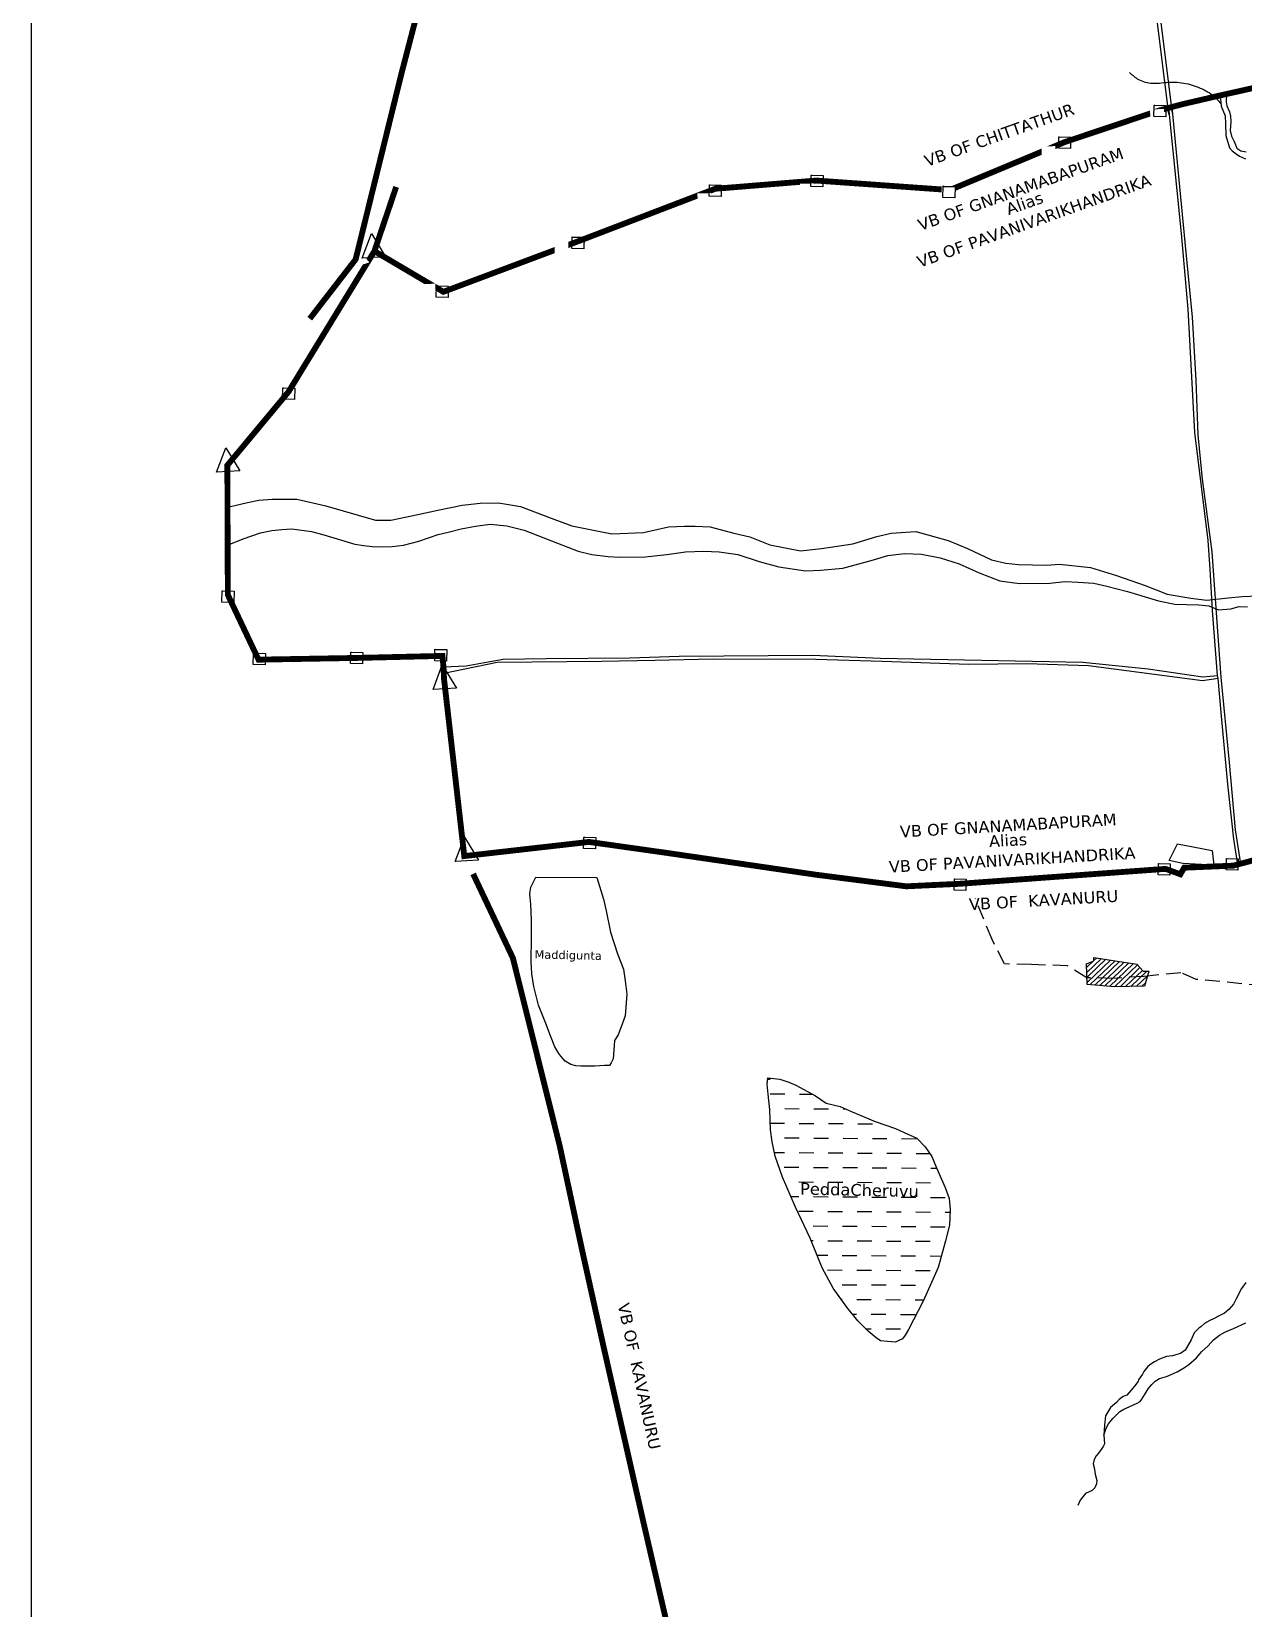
# Model space of a CAD drawing. Header units: inches. Extents: x 360616 to 379062, y 1506291 to 1520405.
# Drawn here: x 360960 to 363029, y 1509647 to 1512339 of the extents above; entities that cross this region are included whole.
import ezdxf

# ---------------------------------------------------------------- set-up
doc = ezdxf.new("R2010")
doc.units = ezdxf.units.IN
doc.header["$MEASUREMENT"] = 0
doc.set_wipeout_variables(frame=1)
for name, pattern in [('ACAD_ISO03W100', [30, 12, -18]), ('BORDER', [1.75, 0.5, -0.25, 0.5, -0.25, 0, -0.25]), ('DASHED', [0.75, 0.5, -0.25]), ('HIDDEN', [0.375, 0.25, -0.125])]:
    doc.linetypes.add(name, pattern=pattern)
for name, color, linetype in [('CART TRACK', 30, 'HIDDEN'), ('HOUSE', 30, 'Continuous'), ('Steems', 4, 'Continuous'), ('stons', 1, 'Continuous'), ('STREAM', 4, 'Continuous'), ('WATER_BODY', 4, 'Continuous'), ('ZSTU', 7, 'Continuous'), ('ZTEXT', 7, 'Continuous')]:
    doc.layers.add(name, color=color, linetype=linetype)
doc.layers.add('ROAD', color=1, linetype='Continuous', lineweight=25)
doc.layers.add('VILL_BOUNDARY', color=6, linetype='BORDER', lineweight=30)
doc.styles.get("Standard").update_dxf_attribs({"font": 'verdana.TTF'})

msp = doc.modelspace()

# ---------------------------------------------------------------- hatches: boundary and pattern name
at = {"layer": 'HOUSE'}
h = msp.add_hatch(dxfattribs=at)
h.set_pattern_fill('ANSI31', color=1, scale=50.468375, angle=-1.2888, style=0)
h.set_pattern_definition([(43.711197, (277814.125, 1505278.5146), (-4.3593553, 4.5600203), [])])
h.paths.add_polyline_path([(364631.3, 1510806.2), (364649, 1510807.5), (364658.9, 1510787.9), (364664.1, 1510787.8), (364663.6, 1510765.2), (364617, 1510766.3), (364617.5, 1510785.6), (364627, 1510785.4), (364625.5, 1510795.7)])
h.paths.add_polyline_path([(364583, 1510815.9), (364609.2, 1510818.2), (364611.3, 1510770.2), (364577.3, 1510770.9)])
h.paths.add_polyline_path([(364515.8, 1510708.5), (364529.4, 1510708.2), (364529.9, 1510728.2), (364556.6, 1510727.6), (364556.8, 1510738.5), (364574.8, 1510738.1), (364574.2, 1510713.1), (364565.8, 1510699.7), (364516.1, 1510697.7)])
h.paths.add_polyline_path([(364576.5, 1510759.4), (364651.6, 1510757.7), (364656.7, 1510743.8), (364671.8, 1510743.5), (364666.8, 1510694.7), (364637, 1510697.4), (364632.9, 1510684.1), (364579.9, 1510692.1), (364596, 1510733.6), (364576, 1510739.3)])
h.paths.add_polyline_path([(364548.4, 1510655.5), (364586.5, 1510634.8), (364579.8, 1510616.1), (364540, 1510627.4)])
h.paths.add_polyline_path([(364698.9, 1510686.3), (364715.6, 1510684.6), (364717.5, 1510645.5), (364737.7, 1510642.2), (364733.6, 1510619.8), (364721.3, 1510614.6), (364714.5, 1510591.3), (364716, 1510581.6), (364712.2, 1510571), (364697.9, 1510574.3), (364692.9, 1510586.7), (364653, 1510597.6), (364661.4, 1510620.6), (364667, 1510631.3), (364667.9, 1510673.5), (364688.1, 1510676.4)])
h.paths.add_polyline_path([(364690, 1510726), (364720.2, 1510721.4), (364713.5, 1510708.3), (364710.9, 1510692.5), (364676.5, 1510693.3), (364677.8, 1510709.4)])
h.paths.add_polyline_path([(364202.6, 1508915.1), (364319.2, 1508920.6), (364315.5, 1508904.8), (364302.6, 1508905.1), (364306.7, 1508879.1), (364209.6, 1508860.2)])
h.paths.add_polyline_path([(362760.7, 1510747.5), (362773.4, 1510752.6), (362773.6, 1510758.4), (362847, 1510746.7), (362857.7, 1510734.8), (362867.3, 1510734.6), (362860.1, 1510709.3), (362809.1, 1510708.1), (362762, 1510712)])
h.paths.add_polyline_path([(364403.6, 1510047), (364433.6, 1510036.1), (364427.9, 1509997.1), (364418.2, 1509977.2), (364414.7, 1509948.9), (364404.5, 1509944.7), (364399, 1509931.3), (364377.8, 1509924.7), (364374.2, 1509927.6)])
at = {"layer": 'WATER_BODY'}
h = msp.add_hatch(dxfattribs=at)
h.set_pattern_fill('DASH', color=256, scale=200, angle=359.63535, style=0)
h.paths.add_polyline_path([(362216.9, 1510552.7), (362237.4, 1510550.5), (362253, 1510545.2), (362264.9, 1510540.1), (362298.5, 1510521.8), (362316.6, 1510509.2), (362340.1, 1510503.6), (362361.1, 1510494.5), (362400.4, 1510478), (362434.7, 1510466), (362449.9, 1510459.2), (362471, 1510449.8), (362485.7, 1510435), (362497, 1510418.3), (362505, 1510399.3), (362519.6, 1510365.3), (362526.5, 1510346.5), (362528.4, 1510328.1), (362527.3, 1510301.3), (362519.9, 1510272.1), (362507.6, 1510229), (362482, 1510171.4), (362457.3, 1510123.2), (362451.3, 1510113.6), (362446.9, 1510107), (362440.5, 1510104), (362434.9, 1510101.2), (362421, 1510102.6), (362409, 1510103.8), (362401.9, 1510108.6), (362387.9, 1510120), (362370.3, 1510138.1), (362351.6, 1510161.3), (362328.3, 1510193.4), (362309.9, 1510228.2), (362289.3, 1510278.8), (362264.2, 1510332), (362242.1, 1510383.3), (362229.3, 1510419.2), (362224.2, 1510443.4), (362221.5, 1510464), (362220, 1510498.1), (362217.3, 1510524.8), (362216, 1510541.7)])

# ---------------------------------------------------------------- linework, layer by layer
at = {"layer": 'CART TRACK', "color": 30, "linetype": 'DASHED', "ltscale": 50}
msp.add_lwpolyline([(363063.3, 1510709.9), (362948.2, 1510720.8), (362921.8, 1510732.2), (362858.9, 1510725.8), (362805.2, 1510722.6), (362761.7, 1510723.7), (362728.3, 1510744.1), (362666.8, 1510746), (362620.8, 1510747.2), (362599.6, 1510788.8), (362570.9, 1510858.9)], dxfattribs=at)
at = {"layer": 'HOUSE', "color": 1}
for points in [[(362916.4, 1510952.3), (362975.6, 1510940.9), (362978.2, 1510915.6), (362925.5, 1510918.4), (362902, 1510923.8), (362916.4, 1510952.3)], [(362760.7, 1510747.5), (362773.4, 1510752.6), (362773.6, 1510758.4), (362847, 1510746.7), (362857.7, 1510734.8), (362867.3, 1510734.6), (362860.1, 1510709.3), (362809.1, 1510708.1), (362762, 1510712), (362760.7, 1510747.5)]]:
    msp.add_lwpolyline(points, dxfattribs=at)
at = {"layer": 'ROAD', "color": 1}
for p, q in [((362880.1, 1512367.4), (362900.9, 1512198.1)), ((362886.1, 1512368.1), (362907, 1512198.9))]:
    msp.add_line(p, q, dxfattribs=at)
for points in [[(363019.4, 1510917.1), (363012.6, 1510960.1), (363002.5, 1511054), (362991.4, 1511170.3), (362985.6, 1511234.3), (362984.7, 1511239.9), (362975.9, 1511350.4), (362971.8, 1511421), (362968.9, 1511470.3), (362946, 1511654.7), (362934.5, 1511865.1), (362923.2, 1511994.4), (362901.6, 1512208.9)], [(362906.4, 1512210.2), (362928.8, 1511979.6), (362941.1, 1511851.7), (362947.4, 1511744), (362951.1, 1511650.7), (362958.7, 1511574.8), (362974.8, 1511450.8), (362982.9, 1511338.6), (362990.3, 1511236.8), (363004.4, 1511091.2), (363015, 1510975.9), (363023.8, 1510918.2)], [(361663.1, 1511254.3), (361701.8, 1511256.4), (361732.9, 1511262), (361764.8, 1511267.3), (361838.6, 1511268.5), (361981.4, 1511269.9), (362065.3, 1511272.5), (362293.6, 1511274.2), (362408.9, 1511269.3), (362754.7, 1511262.5), (362866.3, 1511250.9), (362959.8, 1511237.5), (362984.7, 1511239.9)], [(362985.6, 1511234.3), (362958.9, 1511230.8), (362764.4, 1511256.3), (362659.1, 1511259.7), (362559.8, 1511258.2), (362412.2, 1511263.8), (362299.1, 1511266.7), (362123.5, 1511267.3), (362024.2, 1511265.4), (361933, 1511263.5), (361754.6, 1511262.1), (361663.6, 1511243.3)]]:
    msp.add_lwpolyline(points, dxfattribs=at)
at = {"layer": 'Steems'}
for points in [[(362989.1, 1512230), (362991.1, 1512211.9), (362997.8, 1512195.1), (362998.1, 1512181.8), (362998.6, 1512161.7), (363004.9, 1512140.6), (363009.4, 1512135.2), (363016.2, 1512130.3), (363021.9, 1512126.1), (363032.4, 1512122)], [(363000.2, 1512232.5), (362999.6, 1512219.3), (363000.6, 1512212.5), (363005.3, 1512202.2), (363007, 1512194.4), (363007.2, 1512185.7), (363006.4, 1512170.4), (363008.4, 1512160.7), (363012.9, 1512151.2), (363017.8, 1512140), (363024.3, 1512135.5), (363033.6, 1512133.9)], [(361296.9, 1511527.9), (361328.4, 1511534.9), (361347.9, 1511538.9), (361370.5, 1511540.6), (361412.8, 1511540.8), (361462.3, 1511529.5), (361546.9, 1511504.9), (361573.2, 1511505), (361619.4, 1511514.8), (361653.5, 1511521.9), (361694.8, 1511530.3), (361725.7, 1511534.1), (361757.1, 1511534.4), (361794.4, 1511528), (361847.2, 1511508.2), (361882.5, 1511494.9), (361950.4, 1511481.4), (362004.5, 1511483.6), (362047.3, 1511493.4), (362074.5, 1511494.4), (362093, 1511494.6), (362118.6, 1511493.4), (362158.9, 1511482.9), (362186.1, 1511476.2), (362220.4, 1511462.6), (362272.6, 1511452.5), (362308.7, 1511456.2), (362362.2, 1511464.3), (362403.1, 1511477), (362427.2, 1511482.7), (362469.4, 1511485.7), (362525, 1511470.4), (362558, 1511456.6), (362598.7, 1511437.2), (362623, 1511431.6), (362645, 1511429.1), (362692.7, 1511428.2), (362715, 1511429.6), (362767.5, 1511423.9), (362812.4, 1511410.6), (362861.1, 1511393.4), (362898.8, 1511378.7), (362939.1, 1511371.4), (362966.3, 1511368), (363002.6, 1511372), (363027.2, 1511374.6), (363066, 1511376.1)], [(361294.6, 1511462.4), (361321.3, 1511472.9), (361350.8, 1511483.4), (361370, 1511487.3), (361387.1, 1511489.1), (361404.1, 1511489.8), (361438, 1511485.5), (361458.9, 1511479.8), (361511.6, 1511463.7), (361526.9, 1511461.6), (361541.1, 1511459.8), (361557.6, 1511459.4), (361575.7, 1511459.8), (361594.9, 1511462.3), (361621, 1511469), (361654.1, 1511480.3), (361671.1, 1511484.6), (361693.3, 1511490), (361718, 1511494.8), (361743, 1511497.8), (361771, 1511495.2), (361800.9, 1511487.5), (361857.6, 1511465.6), (361893.2, 1511451.8), (361916.5, 1511446.2), (361944.3, 1511443), (361963.2, 1511441.5), (362007.5, 1511442.5), (362044.6, 1511446.4), (362076.5, 1511450.7), (362107.6, 1511452.1), (362133.6, 1511450.9), (362165.4, 1511446.3), (362201.8, 1511434.4), (362235.5, 1511425.3), (362281.3, 1511418.2), (362306.8, 1511419.6), (362344.8, 1511422.7), (362393.4, 1511435.8), (362422, 1511444.7), (362450, 1511448.1), (362479.2, 1511446.8), (362511, 1511440.7), (362543.8, 1511430.3), (362577.7, 1511415), (362612.9, 1511401.2), (362646.3, 1511396.7), (362698.6, 1511397.4), (362724.8, 1511400.2), (362746.8, 1511399.2), (362773.2, 1511397.2), (362795.7, 1511392.3), (362830.7, 1511383.3), (362884.1, 1511367), (362911.7, 1511361.6), (362953, 1511360.5), (362969.8, 1511358.5), (362986.5, 1511351.9), (363007.6, 1511353.4), (363021.7, 1511357.2), (363035.7, 1511356.6)], [(361820.8, 1510895.3), (361924.7, 1510894.8), (361936.2, 1510857.9), (361940.6, 1510838), (361948.4, 1510801.6), (361960.3, 1510764.7), (361970.5, 1510738.3), (361973.1, 1510718.5), (361976, 1510695.6), (361973.2, 1510658.7), (361967.6, 1510642.8), (361965.4, 1510636.8), (361961.6, 1510626.3), (361955.1, 1510616.3), (361954, 1510599.9), (361952.9, 1510585.2), (361949.1, 1510578.4), (361946.5, 1510573.7), (361938.2, 1510573.5), (361929.7, 1510573.2), (361921.7, 1510572.9), (361910.1, 1510572.5), (361897.7, 1510572.8), (361889, 1510573.3), (361880.3, 1510575.5), (361871.1, 1510580.9), (361867.4, 1510585.3), (361863.6, 1510589.8), (361860.1, 1510594.5), (361853.1, 1510605.7), (361845.8, 1510624.7), (361837.9, 1510645.4), (361825.6, 1510676.9), (361817.4, 1510708.9), (361813.7, 1510730.2), (361812.7, 1510751.3), (361813.3, 1510792.5), (361813.1, 1510822.1), (361812, 1510848.6), (361810.7, 1510866.8), (361812.1, 1510878.3), (361816.5, 1510887.5), (361820.8, 1510895.3)], [(362216.9, 1510552.7), (362237.4, 1510550.5), (362253, 1510545.2), (362264.9, 1510540.1), (362298.5, 1510521.8), (362316.6, 1510509.2), (362340.1, 1510503.6), (362361.1, 1510494.5), (362400.4, 1510478), (362434.7, 1510466), (362449.9, 1510459.2), (362471, 1510449.8), (362485.7, 1510435), (362497, 1510418.3), (362505, 1510399.3), (362519.6, 1510365.3), (362526.5, 1510346.5), (362528.4, 1510328.1), (362527.3, 1510301.3), (362519.9, 1510272.1), (362507.6, 1510229), (362482, 1510171.4), (362457.3, 1510123.2), (362451.3, 1510113.6), (362446.9, 1510107), (362440.5, 1510104), (362434.9, 1510101.2), (362421, 1510102.6), (362409, 1510103.8), (362401.9, 1510108.6), (362387.9, 1510120), (362370.3, 1510138.1), (362351.6, 1510161.3), (362328.3, 1510193.4), (362309.9, 1510228.2), (362289.3, 1510278.8), (362264.2, 1510332), (362242.1, 1510383.3), (362229.3, 1510419.2), (362224.2, 1510443.4), (362221.5, 1510464), (362220, 1510498.1), (362217.3, 1510524.8), (362216, 1510541.7), (362216.9, 1510552.7)], [(363033.2, 1510203.4), (363025.6, 1510193.2), (363016.2, 1510175.5), (363011.7, 1510166.5), (363008.1, 1510161.7), (363004, 1510156.9), (362996.7, 1510151), (362987.3, 1510146.3), (362977.9, 1510141.4), (362971.5, 1510138.3), (362962.6, 1510133.4), (362955.9, 1510127.7), (362952.6, 1510125.1), (362945, 1510117.3), (362939.6, 1510105.6), (362929.5, 1510087.9), (362921.2, 1510082.2), (362913.4, 1510079.6), (362908, 1510078.2), (362897.5, 1510076.9), (362885.8, 1510072.2), (362877.1, 1510067.8), (362870.6, 1510063.7), (362865.4, 1510059.8), (362858.9, 1510051.4), (362856.3, 1510046.6), (362853.6, 1510042.9), (362849.9, 1510037), (362849.3, 1510035.1), (362845.1, 1510029.4), (362837.3, 1510019.5), (362829.7, 1510011), (362823.3, 1510008.5), (362816.8, 1510003.5), (362812.1, 1509998.3), (362801.7, 1509989.8), (362793.4, 1509975.5), (362791.7, 1509959.5), (362790.6, 1509942.7), (362791.6, 1509928), (362789.4, 1509923.1), (362787, 1509919.6), (362781.4, 1509912), (362777.3, 1509907.3), (362774, 1509900.8), (362772.5, 1509893.7), (362774, 1509887.3), (362775.3, 1509879.9), (362775.9, 1509876.3), (362778.5, 1509865.2), (362778.2, 1509859.5), (362775.2, 1509852.6), (362770.6, 1509847.9), (362759.2, 1509843.3), (362749.9, 1509831.4), (362746, 1509822.7)], [(362790.6, 1509942.7), (362794.4, 1509954.6), (362798.3, 1509961.9), (362805.8, 1509971.1), (362811.3, 1509976.1), (362817.9, 1509982.8), (362824.8, 1509987.2), (362828.8, 1509989), (362847.3, 1509997.2), (362852.5, 1510000.1), (362855.6, 1510003.9), (362861.2, 1510013.4), (362866.5, 1510021.8), (362872.4, 1510029.4), (362877.9, 1510034.9), (362885.3, 1510039.4), (362897.6, 1510042.8), (362905.4, 1510046), (362915.5, 1510050.5), (362922.7, 1510054.6), (362928.1, 1510057.9), (362935.7, 1510063.1), (362948.8, 1510074.8), (362958.1, 1510085.7), (362968.5, 1510094.9), (362977.8, 1510105.4), (362988.2, 1510113.1), (362997.3, 1510118.4), (363005.3, 1510122.1), (363012, 1510124.9), (363033, 1510134.5)]]:
    msp.add_lwpolyline(points, dxfattribs=at)
at = {"layer": 'stons'}
for points in [[(361390.3, 1511730.6), (361409.3, 1511730.1), (361408.8, 1511710.7), (361388.5, 1511711.2), (361389, 1511730.7), (361390.3, 1511730.6)], [(361291.3, 1511628.3), (361315.5, 1511588.8), (361275.8, 1511586.6), (361291.3, 1511628.3)], [(361286.6, 1511384.1), (361305.6, 1511383.7), (361305.1, 1511364.2), (361284.8, 1511364.7), (361285.3, 1511384.2), (361286.6, 1511384.1)], [(361649.9, 1511284.3), (361668.9, 1511283.8), (361668.5, 1511264.4), (361648.2, 1511264.9), (361648.6, 1511284.4), (361649.9, 1511284.3)], [(361340.2, 1511277.9), (361359.2, 1511277.4), (361358.7, 1511258), (361338.4, 1511258.5), (361338.9, 1511278), (361340.2, 1511277.9)], [(361506.2, 1511279.3), (361525.2, 1511278.9), (361524.7, 1511259.4), (361504.4, 1511259.9), (361504.9, 1511279.4), (361506.2, 1511279.3)], [(361661, 1511257.7), (361685.2, 1511218.2), (361645.6, 1511216), (361661, 1511257.7)], [(361698.7, 1510963.8), (361722.9, 1510924.2), (361683.2, 1510922.1), (361698.7, 1510963.8)], [(361904.2, 1510963.7), (361923.2, 1510963.3), (361922.7, 1510943.8), (361902.4, 1510944.3), (361902.9, 1510963.8), (361904.2, 1510963.7)], [(362885, 1510918.6), (362904, 1510918.1), (362903.5, 1510898.7), (362883.3, 1510899.2), (362883.7, 1510918.7), (362885, 1510918.6)], [(363001.1, 1510927), (363020, 1510926.6), (363019.6, 1510907.1), (362999.3, 1510907.6), (362999.8, 1510927.1), (363001.1, 1510927)], [(362536.6, 1510892.4), (362555.6, 1510891.9), (362555.1, 1510872.5), (362534.9, 1510873), (362535.3, 1510892.5), (362536.6, 1510892.4)]]:
    msp.add_lwpolyline(points, dxfattribs=at)
at = {"layer": 'VILL_BOUNDARY', "linetype": 'ACAD_ISO03W100', "lineweight": -2, "ltscale": 3, "const_width": 10}
for points in [[(361545.2, 1511964.2), (361662.9, 1511894.7), (361891.7, 1511980.5), (362127.2, 1512070.7), (362299.5, 1512084.7), (362527.5, 1512068.5), (362723.3, 1512150.2), (362884.3, 1512204.1), (362901.6, 1512208.9), (362906.4, 1512210.2), (362925.4, 1512215.2), (362989.1, 1512230), (363000.2, 1512232.5), (363136.3, 1512263), (363253.7, 1512287.8), (363271.1, 1512291.4), (363360.4, 1512308.8), (363411.6, 1512318), (363435.4, 1512322.1), (363565.7, 1512350.1)], [(363178.1, 1510959.7), (363028.2, 1510919.4), (363019.4, 1510917.1), (363011.8, 1510915), (362927.7, 1510911.5), (362921.2, 1510900.3), (362895.8, 1510909.5), (362544.4, 1510884), (362453.1, 1510879.7), (362300.5, 1510899.3), (362043.9, 1510936.8), (361911.5, 1510955.5), (361698.6, 1510931.3), (361664, 1511234), (361663.2, 1511252.6), (361661.3, 1511273.1), (361518.3, 1511269.7), (361347.3, 1511266.7), (361294.9, 1511377.3), (361294.6, 1511462.4), (361294.5, 1511483.5), (361294.1, 1511598.6), (361398.5, 1511724), (361545.2, 1511964.2), (361582.3, 1512073.9)], [(362062.1, 1509544.7), (362005.9, 1509787.7), (361935.5, 1510097.6), (361898.8, 1510263), (361861.3, 1510437.6), (361781.5, 1510757.5), (361713.7, 1510900.9), (361713.7, 1510900.9)]]:
    msp.add_lwpolyline(points, dxfattribs=at)

# ---------------------------------------------------------------- texts
at = {"layer": 'ZSTU', "color": 0, "width": 27.237, "attachment_point": 1, "rotation": 358.7112}
for s, insert, char_height in [('Maddigunta', (361818.7, 1510770.7), 14.13), ('PeddaCheruvu', (362272.2, 1510373.7), 20.187)]:
    msp.add_mtext(s, dxfattribs=dict(at, insert=insert, char_height=char_height))
at = {"layer": 'ZTEXT', "color": 5, "ltscale": 2}
for s, rotation, p in [('Alias', 19.6187, (362627.8, 1512025.5)), ('VB OF GNANAMABAPURAM', 3.2688, (362443, 1510963)), ('Alias', 3.2688, (362595, 1510946.5)), ('VB OF PAVANIVARIKHANDRIKA', 3.2688, (362424.1, 1510902.9)), ('VB OF  KAVANURU', 3.2688, (362560.9, 1510838.9)), ('VB OF  KAVANURU', 282.3263, (361960.4, 1510165.7))]:
    msp.add_text(s, height=20, rotation=rotation, dxfattribs=at).set_placement(p)

# ---------------------------------------------------------------- next in the draw order: wipeouts: each hides what was drawn before it
at = {"linetype": 'ACAD_ISO03W100', "lineweight": -2, "ltscale": 3}
for points in [[(361576.3, 1512278.6), (361599.9, 1512279.2), (361600.4, 1512255.6), (361577.4, 1512256.2)], [(362869.3, 1512206.3), (362893, 1512206.8), (362893.4, 1512183.3), (362870.4, 1512183.9)], [(362684, 1512143), (362707.6, 1512143.5), (362708, 1512120), (362685.1, 1512120.6)], [(362096.5, 1512062.7), (362120.1, 1512063.3), (362120.6, 1512039.8), (362097.6, 1512040.3)], [(362271.8, 1512079.3), (362295.4, 1512079.8), (362295.9, 1512056.3), (362272.9, 1512056.9)], [(362513.5, 1512073.5), (362537.2, 1512074), (362537.6, 1512050.5), (362514.6, 1512051.1)], [(361506.9, 1511981.3), (361536.5, 1511944.9), (361492, 1511930.9)], [(361852.3, 1511979.1), (361876, 1511979.7), (361876.4, 1511956.1), (361853.4, 1511956.7)], [(361625.3, 1511908), (361648.9, 1511908.5), (361649.3, 1511885), (361626.4, 1511885.6)]]:
    msp.add_wipeout(points, dxfattribs=at).dxf.layer = 'VILL_BOUNDARY'

# ---------------------------------------------------------------- next in the draw order: linework, layer by layer
at = {"layer": 'stons'}
for points in [[(362877.7, 1512213.3), (362896.7, 1512212.8), (362896.2, 1512193.4), (362875.9, 1512193.9), (362876.4, 1512213.4), (362877.7, 1512213.3)], [(362715.1, 1512159.4), (362734.1, 1512158.9), (362733.6, 1512139.5), (362713.3, 1512140), (362713.8, 1512159.5), (362715.1, 1512159.4)], [(362292.3, 1512093.8), (362311.2, 1512093.3), (362310.8, 1512073.9), (362290.5, 1512074.4), (362291, 1512093.9), (362292.3, 1512093.8)], [(362118.5, 1512077.4), (362137.5, 1512077), (362137, 1512057.6), (362116.7, 1512058.1), (362117.2, 1512077.5), (362118.5, 1512077.4)], [(362517.5, 1512075.3), (362536.5, 1512074.8), (362536, 1512055.4), (362515.7, 1512055.9), (362516.2, 1512075.4), (362517.5, 1512075.3)], [(361540, 1511994.1), (361564.2, 1511954.5), (361524.5, 1511952.4), (361540, 1511994.1)], [(361884.2, 1511988.3), (361903.2, 1511987.8), (361902.7, 1511968.4), (361882.4, 1511968.9), (361882.9, 1511988.4), (361884.2, 1511988.3)], [(361652.4, 1511904.9), (361671.3, 1511904.5), (361670.9, 1511885), (361650.6, 1511885.5), (361651.1, 1511905), (361652.4, 1511904.9)]]:
    msp.add_lwpolyline(points, dxfattribs=at)
at = {"layer": 'STREAM'}
msp.add_spline([(362834.4, 1512269.2), (362849.6, 1512257.4), (362873.9, 1512250.9), (362904.4, 1512252.7), (362934.3, 1512249.6), (362961.9, 1512239.5), (362982.7, 1512224.8), (362990.3, 1512215.4)], degree=3, dxfattribs=at)
at = {"layer": 'VILL_BOUNDARY', "linetype": 'ACAD_ISO03W100', "lineweight": -2, "ltscale": 3, "const_width": 10}
msp.add_lwpolyline([(361434.8, 1511848.8), (361513.1, 1511950.1), (361591.8, 1512269.2), (361821.3, 1513148.8), (362048, 1513579.3), (362139.5, 1513788.8), (362192.8, 1514089.5)], dxfattribs=at)
at = {"layer": 'ZSTU'}
msp.add_lwpolyline([(376959.8, 1507682.8), (360959.8, 1507682.8), (360959.8, 1519162.8), (376959.8, 1519162.8)], close=True, dxfattribs=at)

# ---------------------------------------------------------------- next in the draw order: texts
at = {"layer": 'ZTEXT', "color": 5, "ltscale": 2}
for s, p in [('VB OF CHITTATHUR ', (362488.5, 1512107.9)), ('VB OF GNANAMABAPURAM', (362477.4, 1511998.5)), ('VB OF PAVANIVARIKHANDRIKA', (362476.1, 1511935.6))]:
    msp.add_text(s, height=20, rotation=19.6187, dxfattribs=at).set_placement(p)

doc.saveas('drawing.dxf')
